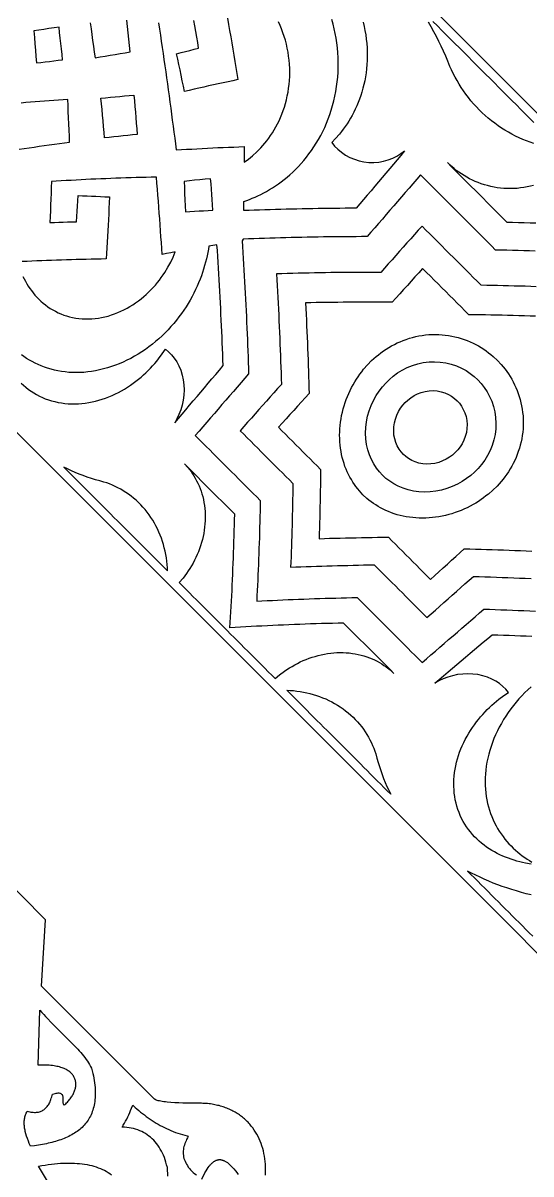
# Model space of a CAD drawing. Extents: x -535 to 1345, y -535 to 535.
# Drawn here: x 214.2 to 299.7, y 157.1 to 350.8 of the extents above; entities that cross this region are included whole.
import ezdxf

# ---------------------------------------------------------------- set-up
doc = ezdxf.new("R2010")
doc.units = 0
doc.layers.add('LAYER_1', color=18, linetype='CONTINUOUS')
doc.layers.add('LAYER_10', color=174, linetype='CONTINUOUS')

msp = doc.modelspace()

# ---------------------------------------------------------------- linework, layer by layer
at = {"layer": 'LAYER_1'}
for points in [[(225.48, 350.84), (225.62, 349.85), (225.76, 348.87), (225.89, 347.89), (226.02, 346.91), (226.16, 345.94), (226.29, 344.96), (227.13, 345.11), (227.97, 345.25), (228.81, 345.39), (229.66, 345.53), (230.5, 345.67), (231.35, 345.81), (232.2, 345.95), (232.1, 347.02), (231.99, 348.09), (231.89, 349.16), (231.78, 350.24), (231.67, 351.31)], [(236.98, 350.84), (237.13, 349.81), (237.29, 348.78), (237.44, 347.75), (237.59, 346.72), (237.75, 345.69), (237.9, 344.66), (238.04, 343.64), (238.19, 342.62), (238.33, 341.59), (238.48, 340.57), (238.62, 339.56), (238.76, 338.54), (238.9, 337.52), (239.04, 336.51), (239.17, 335.5), (239.3, 334.49), (239.44, 333.48), (239.57, 332.47), (239.7, 331.46), (239.83, 330.46), (239.95, 329.45), (240.83, 329.51), (241.7, 329.56), (242.58, 329.61), (243.45, 329.66), (244.33, 329.7), (245.21, 329.75), (246.1, 329.79), (246.98, 329.84), (247.87, 329.88), (248.75, 329.92), (249.64, 329.95), (250.53, 329.99), (251.42, 330.02), (251.42, 329.15), (251.42, 328.27), (251.42, 327.4), (252.12, 327.91), (252.83, 328.48), (253.52, 329.12), (254.21, 329.82), (254.55, 330.21), (254.89, 330.59), (255.21, 331.01), (255.54, 331.43), (255.85, 331.89), (256.16, 332.35), (256.45, 332.84), (256.74, 333.33), (257.01, 333.85), (257.27, 334.38), (257.51, 334.94), (257.75, 335.49), (257.96, 336.08), (258.17, 336.67), (258.34, 337.28), (258.52, 337.9), (258.65, 338.54), (258.79, 339.18), (258.88, 339.83), (258.97, 340.49), (259.02, 341.16), (259.07, 341.83), (259.07, 342.51), (259.07, 343.19), (259.03, 343.87), (258.98, 344.56), (258.89, 345.24), (258.8, 345.91), (258.66, 346.58), (258.52, 347.25), (258.34, 347.91), (258.16, 348.56), (257.94, 349.19), (257.71, 349.83), (257.45, 350.43), (257.19, 351.04)], [(248.6, 351.62), (248.78, 350.58), (248.96, 349.54), (249.13, 348.51), (249.31, 347.47), (249.48, 346.44), (249.66, 345.4), (249.83, 344.37), (250, 343.34), (250.17, 342.31), (250.33, 341.29), (249.51, 341.11), (248.69, 340.94), (247.87, 340.76), (247.05, 340.59), (246.23, 340.41), (245.41, 340.23), (244.6, 340.04), (243.78, 339.86), (242.97, 339.68), (242.16, 339.49), (241.35, 339.3), (241.16, 340.21), (240.98, 341.11), (240.79, 342.02), (240.6, 342.92), (240.41, 343.83), (240.22, 344.74), (240.03, 345.65), (240.77, 345.84), (241.51, 346.03), (242.25, 346.22), (242.99, 346.41), (243.74, 346.6), (243.58, 347.53), (243.42, 348.46), (243.26, 349.39), (243.1, 350.33), (242.94, 351.26)], [(271.43, 350.98), (271.61, 350.26), (271.75, 349.54), (271.88, 348.82), (271.97, 348.09), (272.06, 347.37), (272.1, 346.65), (272.14, 345.93), (272.13, 345.22), (272.12, 344.51), (272.07, 343.82), (272.02, 343.12), (271.93, 342.44), (271.83, 341.77), (271.7, 341.11), (271.57, 340.46), (271.4, 339.83), (271.23, 339.2), (271.03, 338.6), (270.83, 338), (270.6, 337.43), (270.37, 336.86), (270.11, 336.33), (269.86, 335.79), (269.58, 335.28), (269.31, 334.78), (269.01, 334.31), (268.72, 333.83), (268.41, 333.39), (268.1, 332.95), (267.78, 332.55), (267.46, 332.14), (266.8, 331.39), (266.14, 330.7), (266.64, 330.11), (267.2, 329.56), (267.82, 329.06), (268.49, 328.6), (269.2, 328.21), (269.96, 327.88), (270.75, 327.62), (271.57, 327.45), (272.4, 327.35), (273.24, 327.34), (274.06, 327.41), (274.88, 327.56), (275.67, 327.78), (276.42, 328.07), (277.13, 328.43), (277.8, 328.83), (278.42, 329.28), (277.79, 328.54), (277.16, 327.8), (276.53, 327.06), (275.91, 326.32), (275.28, 325.57), (274.65, 324.83), (274.02, 324.09), (273.4, 323.35), (272.77, 322.6), (272.14, 321.86), (271.51, 321.12), (270.89, 320.38), (270.26, 319.64), (269.34, 319.63), (268.43, 319.63), (267.52, 319.62), (266.6, 319.61), (265.69, 319.6), (264.78, 319.59), (263.88, 319.58), (262.97, 319.57), (262.07, 319.55), (261.17, 319.53), (260.26, 319.51), (259.36, 319.49), (258.47, 319.47), (257.57, 319.45), (256.68, 319.42), (255.78, 319.4), (254.89, 319.37), (254, 319.34), (253.11, 319.31), (252.23, 319.27), (251.34, 319.24), (251.35, 320.02), (251.36, 320.79), (251.83, 320.96), (252.3, 321.12), (252.77, 321.32), (253.25, 321.51), (253.73, 321.74), (254.22, 321.96), (254.7, 322.22), (255.19, 322.48), (255.69, 322.78), (256.18, 323.07), (256.67, 323.4), (257.17, 323.73), (257.66, 324.1), (258.15, 324.47), (258.63, 324.88), (259.12, 325.29), (259.6, 325.74), (260.07, 326.19), (260.54, 326.68), (261, 327.17), (261.45, 327.7), (261.89, 328.23), (262.32, 328.8), (262.75, 329.37), (263.15, 329.98), (263.55, 330.59), (263.92, 331.24), (264.29, 331.89), (264.63, 332.57), (264.97, 333.26), (265.27, 333.97), (265.57, 334.69), (265.83, 335.43), (266.08, 336.18), (266.3, 336.95), (266.51, 337.72), (266.68, 338.51), (266.85, 339.3), (266.97, 340.11), (267.08, 340.91), (267.15, 341.73), (267.22, 342.55), (267.24, 343.37), (267.25, 344.19), (267.22, 345.01), (267.18, 345.83), (267.1, 346.65), (267.02, 347.46), (266.88, 348.26), (266.75, 349.07), (266.57, 349.85), (266.39, 350.64), (266.17, 351.41)], [(300.2, 330.56), (299.57, 330.76), (298.95, 331), (298.32, 331.23), (297.71, 331.51), (297.09, 331.79), (296.49, 332.11), (295.89, 332.43), (295.3, 332.79), (294.72, 333.15), (294.15, 333.54), (293.59, 333.94), (293.05, 334.37), (292.51, 334.79), (291.99, 335.26), (291.47, 335.72), (290.99, 336.21), (290.5, 336.71), (290.04, 337.23), (289.59, 337.75), (289.16, 338.29), (288.74, 338.84), (288.35, 339.4), (287.96, 339.97), (287.6, 340.55), (287.25, 341.13), (286.93, 341.73), (286.61, 342.32), (286.32, 342.93), (286.04, 343.53), (285.69, 344.38), (285.34, 345.23), (284.96, 346.06), (284.59, 346.9), (284.18, 347.72), (283.77, 348.54), (283.33, 349.35), (282.9, 350.16), (282.43, 350.95)], [(283.2, 351.07), (283.94, 350.33), (284.68, 349.59), (285.42, 348.85), (286.16, 348.11), (286.9, 347.38), (287.64, 346.64), (288.38, 345.9), (289.12, 345.16), (289.85, 344.42), (290.59, 343.68), (291.33, 342.94), (292.07, 342.2), (292.81, 341.47), (293.55, 340.73), (294.29, 339.99), (295.03, 339.25), (295.77, 338.51), (296.5, 337.77), (297.24, 337.03), (297.98, 336.29), (298.72, 335.55), (299.46, 334.82), (300.2, 334.08)], [(213.51, 329.58), (214.35, 329.7), (215.2, 329.83), (216.04, 329.95), (216.89, 330.07), (217.74, 330.19), (218.59, 330.31), (219.44, 330.42), (220.29, 330.54), (221.15, 330.65), (222, 330.76), (221.97, 331.78), (221.92, 332.81), (221.88, 333.84), (221.84, 334.87), (221.79, 335.9), (221.75, 336.93), (221.7, 337.96), (220.91, 337.91), (220.12, 337.85), (219.33, 337.79), (218.55, 337.73), (217.76, 337.67), (216.98, 337.61), (216.2, 337.55), (215.42, 337.48), (214.64, 337.42), (213.86, 337.35)], [(300.14, 323.48), (299.6, 323.34), (299.05, 323.23), (298.51, 323.12), (297.95, 323.06), (297.39, 322.99), (296.83, 322.97), (296.27, 322.94), (295.7, 322.96), (295.14, 322.98), (294.59, 323.04), (294.03, 323.1), (293.48, 323.2), (292.93, 323.31), (292.4, 323.45), (291.86, 323.59), (291.34, 323.77), (290.82, 323.95), (290.33, 324.16), (289.83, 324.37), (289.35, 324.62), (288.88, 324.87), (288.43, 325.14), (287.98, 325.41), (287.56, 325.71), (287.13, 326.01), (286.74, 326.34), (286.35, 326.66), (285.62, 327.33), (286.28, 326.67), (286.95, 326), (287.62, 325.33), (288.29, 324.66), (288.96, 324), (289.62, 323.33), (290.29, 322.66), (290.96, 321.99), (291.63, 321.33), (292.29, 320.66), (292.96, 319.99), (293.63, 319.32), (294.3, 318.65), (294.96, 317.99), (295.63, 317.32), (296.61, 317.29), (297.58, 317.27), (298.56, 317.24), (299.54, 317.21), (300.52, 317.18)], [(214.14, 308.15), (214.56, 307.34), (214.8, 306.94), (215.04, 306.54), (215.3, 306.16), (215.57, 305.77), (215.87, 305.4), (216.17, 305.03), (216.5, 304.68), (216.83, 304.32), (217.19, 304), (217.55, 303.67), (217.94, 303.37), (218.33, 303.06), (218.75, 302.79), (219.17, 302.52), (219.62, 302.29), (220.07, 302.06), (220.54, 301.86), (221.01, 301.67), (221.51, 301.51), (222.01, 301.36), (222.52, 301.25), (223.04, 301.14), (223.57, 301.08), (224.11, 301.02), (224.65, 301.01), (225.2, 301), (225.75, 301.04), (226.3, 301.07), (226.85, 301.16), (227.4, 301.24), (227.95, 301.37), (228.5, 301.5), (229.05, 301.68), (229.59, 301.86), (230.12, 302.08), (230.65, 302.3), (231.16, 302.56), (231.68, 302.82), (232.17, 303.11), (232.66, 303.41), (233.13, 303.73), (233.6, 304.06), (234.05, 304.41), (234.49, 304.77), (234.9, 305.14), (235.32, 305.52), (235.71, 305.92), (236.09, 306.31), (236.45, 306.72), (236.8, 307.13), (237.13, 307.56), (237.45, 307.98), (237.74, 308.41), (238.04, 308.83), (238.57, 309.7), (239.04, 310.57), (239.45, 311.43), (239.81, 312.28), (239.07, 312.14), (238.33, 312.01), (237.59, 311.87), (237.53, 312.86), (237.46, 313.85), (237.39, 314.85), (237.32, 315.84), (237.25, 316.84), (237.18, 317.84), (237.1, 318.84), (237.03, 319.85), (236.95, 320.85), (236.87, 321.85), (236.79, 322.86), (236.71, 323.87), (236.62, 324.88), (235.76, 324.86), (234.91, 324.84), (234.06, 324.82), (233.2, 324.79), (232.35, 324.77), (231.5, 324.74), (230.65, 324.71), (229.81, 324.68), (228.96, 324.65), (228.12, 324.61), (227.28, 324.58), (226.44, 324.54), (225.6, 324.51), (224.76, 324.47), (223.93, 324.42), (223.09, 324.38), (222.26, 324.34), (221.43, 324.29), (220.6, 324.25), (219.77, 324.2), (218.94, 324.15), (218.91, 323.16), (218.88, 322.17), (218.84, 321.18), (218.81, 320.19), (218.77, 319.21), (218.73, 318.23), (218.69, 317.25), (219.44, 317.27), (220.18, 317.3), (220.93, 317.32), (221.68, 317.34), (222.43, 317.36), (223.19, 317.38), (223.24, 318.26), (223.3, 319.14), (223.35, 320.02), (223.4, 320.9), (223.45, 321.78), (224.2, 321.75), (224.95, 321.72), (225.7, 321.68), (226.45, 321.65), (227.21, 321.62), (227.96, 321.58), (228.71, 321.54), (228.67, 320.58), (228.63, 319.63), (228.59, 318.68), (228.54, 317.72), (228.5, 316.77), (228.45, 315.82), (228.4, 314.88), (228.35, 313.93), (228.3, 312.98), (228.24, 312.04), (228.19, 311.1), (227.34, 311.08), (226.5, 311.07), (225.66, 311.05), (224.81, 311.03), (223.97, 311.01), (223.14, 310.99), (222.3, 310.97), (221.46, 310.94), (220.63, 310.92), (219.8, 310.89), (218.97, 310.86), (218.14, 310.83), (217.31, 310.8), (216.49, 310.77), (215.66, 310.73), (214.84, 310.69), (214.02, 310.66)], [(213.85, 290.21), (214.24, 289.84), (214.65, 289.5), (215.07, 289.16), (215.52, 288.86), (215.97, 288.55), (216.44, 288.29), (216.92, 288.02), (217.42, 287.8), (217.92, 287.58), (218.45, 287.4), (218.97, 287.22), (219.52, 287.09), (220.06, 286.95), (220.62, 286.87), (221.18, 286.78), (221.76, 286.74), (222.33, 286.7), (222.91, 286.71), (223.48, 286.72), (224.07, 286.78), (224.65, 286.83), (225.23, 286.93), (225.81, 287.04), (226.38, 287.18), (226.95, 287.32), (227.51, 287.51), (228.08, 287.69), (228.63, 287.91), (229.17, 288.13), (229.71, 288.39), (230.24, 288.64), (230.75, 288.93), (231.26, 289.21), (231.75, 289.53), (232.24, 289.84), (232.7, 290.18), (233.17, 290.51), (233.6, 290.87), (234.04, 291.22), (234.45, 291.59), (234.86, 291.96), (235.25, 292.35), (235.63, 292.73), (235.99, 293.12), (236.34, 293.51), (236.67, 293.91), (237, 294.31), (237.6, 295.12), (238.15, 295.92), (238.67, 295.49), (239.16, 294.98), (239.62, 294.41), (240.04, 293.78), (240.4, 293.09), (240.71, 292.36), (240.96, 291.57), (241.14, 290.75), (241.24, 289.91), (241.28, 289.06), (241.24, 288.2), (241.13, 287.34), (240.95, 286.51), (240.72, 285.7), (240.42, 284.92), (240.09, 284.19), (239.71, 283.5), (240.33, 284.24), (240.96, 284.99), (241.59, 285.73), (242.22, 286.47), (242.84, 287.21), (243.47, 287.95), (244.1, 288.7), (244.73, 289.44), (245.35, 290.18), (245.98, 290.92), (246.61, 291.66), (247.24, 292.41), (247.86, 293.15), (247.83, 294.1), (247.79, 295.06), (247.76, 296.02), (247.72, 296.97), (247.68, 297.93), (247.64, 298.9), (247.59, 299.86), (247.55, 300.82), (247.5, 301.79), (247.45, 302.76), (247.4, 303.73), (247.35, 304.7), (247.3, 305.67), (247.25, 306.64), (247.19, 307.62), (247.13, 308.6), (247.08, 309.57), (247.01, 310.56), (246.95, 311.54), (246.89, 312.52), (246.82, 313.5), (246.15, 313.39), (245.48, 313.28), (245.38, 312.74), (245.29, 312.2), (245.17, 311.65), (245.05, 311.1), (244.9, 310.54), (244.75, 309.98), (244.58, 309.41), (244.4, 308.84), (244.19, 308.26), (243.98, 307.68), (243.73, 307.1), (243.49, 306.52), (243.21, 305.94), (242.94, 305.35), (242.62, 304.77), (242.31, 304.19), (241.96, 303.61), (241.61, 303.04), (241.23, 302.47), (240.84, 301.9), (240.42, 301.34), (240, 300.79), (239.54, 300.25), (239.08, 299.71), (238.59, 299.19), (238.1, 298.67), (237.57, 298.17), (237.05, 297.68), (236.49, 297.21), (235.94, 296.75), (235.36, 296.31), (234.77, 295.88), (234.17, 295.48), (233.56, 295.09), (232.93, 294.73), (232.3, 294.37), (231.66, 294.06), (231.02, 293.74), (230.36, 293.47), (229.71, 293.2), (229.04, 292.98), (228.38, 292.76), (227.72, 292.59), (227.05, 292.42), (226.39, 292.29), (225.72, 292.17), (225.07, 292.1), (224.41, 292.02), (223.76, 292), (223.12, 291.97), (222.49, 292), (221.86, 292.02), (221.24, 292.09), (220.63, 292.16), (220.04, 292.27), (219.45, 292.39), (218.88, 292.54), (218.31, 292.7), (217.77, 292.9), (217.23, 293.09), (216.71, 293.32), (216.2, 293.55), (215.71, 293.82), (215.23, 294.08), (214.77, 294.37), (214.32, 294.67), (213.89, 294.99)], [(299.74, 209.24), (298.78, 209.41), (298.3, 209.52), (297.82, 209.62), (297.34, 209.76), (296.86, 209.89), (296.38, 210.06), (295.9, 210.22), (295.42, 210.41), (294.95, 210.6), (294.48, 210.82), (294.01, 211.04), (293.55, 211.3), (293.1, 211.55), (292.66, 211.84), (292.22, 212.12), (291.79, 212.44), (291.37, 212.76), (290.98, 213.11), (290.58, 213.47), (290.21, 213.85), (289.84, 214.24), (289.5, 214.65), (289.16, 215.07), (288.86, 215.52), (288.55, 215.97), (288.29, 216.44), (288.02, 216.92), (287.8, 217.42), (287.58, 217.92), (287.4, 218.45), (287.22, 218.97), (287.09, 219.52), (286.95, 220.06), (286.87, 220.62), (286.78, 221.18), (286.74, 221.76), (286.7, 222.33), (286.71, 222.91), (286.72, 223.48), (286.78, 224.07), (286.83, 224.65), (286.93, 225.23), (287.04, 225.81), (287.18, 226.38), (287.32, 226.95), (287.51, 227.51), (287.69, 228.08), (287.91, 228.63), (288.13, 229.17), (288.39, 229.71), (288.64, 230.24), (288.93, 230.75), (289.21, 231.26), (289.53, 231.75), (289.84, 232.24), (290.18, 232.7), (290.51, 233.17), (290.87, 233.6), (291.22, 234.04), (291.59, 234.45), (291.96, 234.86), (292.35, 235.25), (292.73, 235.63), (293.12, 235.99), (293.51, 236.34), (293.91, 236.67), (294.31, 237), (295.12, 237.6), (295.92, 238.15), (295.49, 238.67), (294.98, 239.16), (294.41, 239.62), (293.78, 240.04), (293.09, 240.4), (292.36, 240.71), (291.57, 240.96), (290.75, 241.14), (289.91, 241.24), (289.06, 241.28), (288.2, 241.24), (287.34, 241.13), (286.51, 240.95), (285.7, 240.72), (284.92, 240.42), (284.19, 240.09), (283.5, 239.71), (284.24, 240.33), (284.99, 240.96), (285.73, 241.59), (286.47, 242.22), (287.21, 242.84), (287.95, 243.47), (288.7, 244.1), (289.44, 244.73), (290.18, 245.35), (290.92, 245.98), (291.66, 246.61), (292.41, 247.24), (293.15, 247.86), (294.1, 247.83), (295.06, 247.79), (296.02, 247.76), (296.97, 247.72), (297.93, 247.68), (298.9, 247.64), (299.86, 247.59)], [(299.71, 239.08), (299.19, 238.59), (298.67, 238.1), (298.17, 237.57), (297.68, 237.05), (297.21, 236.49), (296.75, 235.94), (296.31, 235.36), (295.88, 234.77), (295.48, 234.17), (295.09, 233.56), (294.73, 232.93), (294.37, 232.3), (294.06, 231.66), (293.74, 231.02), (293.47, 230.36), (293.2, 229.71), (292.98, 229.04), (292.76, 228.38), (292.59, 227.72), (292.42, 227.05), (292.29, 226.39), (292.17, 225.72), (292.1, 225.07), (292.02, 224.41), (292, 223.76), (291.97, 223.12), (292, 222.49), (292.02, 221.86), (292.09, 221.24), (292.16, 220.63), (292.27, 220.04), (292.39, 219.45), (292.54, 218.88), (292.7, 218.31), (292.9, 217.77), (293.09, 217.23), (293.32, 216.71), (293.55, 216.2), (293.82, 215.71), (294.08, 215.23), (294.37, 214.77), (294.67, 214.32), (294.99, 213.89), (295.31, 213.46), (295.65, 213.07), (295.99, 212.67), (296.35, 212.31), (296.71, 211.94), (297.09, 211.6), (297.46, 211.27), (297.85, 210.96), (298.24, 210.65), (298.64, 210.37), (299.04, 210.09), (299.45, 209.83), (299.85, 209.57)], [(299.74, 204.05), (298.91, 204.26), (298.08, 204.48), (297.26, 204.72), (296.45, 204.95), (295.66, 205.22), (294.87, 205.48), (294.1, 205.77), (293.33, 206.06), (292.59, 206.37), (291.84, 206.69), (291.12, 207.03), (290.4, 207.36), (289.71, 207.72), (289.01, 208.08), (289.59, 207.5), (290.17, 206.92), (290.75, 206.35), (291.33, 205.77), (291.91, 205.19), (292.48, 204.61), (293.06, 204.03), (293.64, 203.45), (294.22, 202.88), (294.8, 202.3), (295.38, 201.72), (295.95, 201.14), (296.53, 200.56), (297.11, 199.98), (297.69, 199.41), (298.27, 198.83), (298.85, 198.25), (299.42, 197.67), (300, 197.09)], [(238.55, 156.71), (238.53, 157.18), (238.51, 157.64), (238.48, 158.16), (238.35, 158.64), (238.23, 159.06), (238.1, 159.46), (237.96, 159.85), (237.81, 160.22), (237.64, 160.59), (237.47, 160.94), (237.28, 161.27), (237.08, 161.6), (236.87, 161.91), (236.65, 162.2), (236.42, 162.49), (236.17, 162.75), (235.92, 163.01), (235.65, 163.25), (235.37, 163.47), (235.08, 163.68), (234.78, 163.87), (234.47, 164.05), (234.15, 164.21), (233.82, 164.36), (233.48, 164.49), (233.13, 164.61), (232.77, 164.71), (232.4, 164.79), (232.02, 164.86), (231.63, 164.92), (231.24, 164.96), (230.86, 164.98), (231.04, 165.27), (231.24, 165.62), (231.44, 165.97), (231.62, 166.32), (231.8, 166.68), (231.97, 167.04), (232.14, 167.41), (232.29, 167.78), (232.44, 168.15), (232.58, 168.53), (232.63, 168.66), (232.74, 168.56), (233.04, 168.29), (233.35, 168.02), (233.66, 167.76), (233.97, 167.51), (234.28, 167.26), (234.6, 167.01), (234.92, 166.77), (235.25, 166.54), (235.58, 166.31), (235.91, 166.09), (236.24, 165.87), (236.58, 165.66), (236.93, 165.46), (237.28, 165.26), (237.63, 165.07), (237.99, 164.89), (238.35, 164.72), (238.71, 164.55), (239.08, 164.39), (239.45, 164.23), (239.83, 164.09), (240.22, 163.95), (240.6, 163.82), (241, 163.7), (241.4, 163.59), (241.8, 163.49), (242.02, 163.43), (241.98, 163.37), (241.85, 163.14), (241.72, 162.91), (241.61, 162.67), (241.5, 162.43), (241.41, 162.19), (241.33, 161.95), (241.26, 161.71), (241.21, 161.46), (241.17, 161.21), (241.15, 160.96), (241.14, 160.71), (241.15, 160.46), (241.17, 160.21), (241.21, 159.96), (241.27, 159.7), (241.35, 159.46), (241.45, 159.21), (241.56, 158.96), (241.69, 158.72), (241.84, 158.49), (242, 158.25), (242.19, 158.02), (242.39, 157.79), (242.6, 157.57), (242.84, 157.34), (243.09, 157.12), (243.36, 156.91)], [(219.75, 153.47), (216.77, 158.41), (217.33, 158.51), (217.87, 158.59), (218.41, 158.67), (218.94, 158.74), (219.45, 158.79), (219.96, 158.84), (220.46, 158.88), (220.95, 158.9), (221.43, 158.92), (221.91, 158.92), (222.37, 158.91), (222.82, 158.9), (223.27, 158.87), (223.7, 158.83), (224.13, 158.78), (224.54, 158.72), (224.95, 158.65), (225.35, 158.57), (225.73, 158.48), (226.11, 158.37), (226.48, 158.26), (226.84, 158.14), (227.19, 158), (227.53, 157.85), (227.86, 157.7), (228.18, 157.53), (228.5, 157.35), (228.8, 157.15), (229.09, 156.95)], [(244.26, 156.23), (244.8, 157.27), (244.98, 157.59), (245.16, 157.88), (245.34, 158.15), (245.52, 158.39), (245.61, 158.5), (245.7, 158.6), (245.79, 158.7), (245.87, 158.79), (245.96, 158.88), (246.05, 158.96), (246.13, 159.03), (246.22, 159.1), (246.3, 159.16), (246.38, 159.21), (246.46, 159.26), (246.54, 159.31), (246.62, 159.35), (246.7, 159.38), (246.78, 159.41), (246.86, 159.43), (246.93, 159.45), (247.01, 159.47), (247.08, 159.48), (247.16, 159.49), (247.23, 159.49), (247.31, 159.49), (247.39, 159.49), (247.47, 159.48), (247.55, 159.47), (247.63, 159.45), (247.72, 159.43), (247.8, 159.4), (247.89, 159.37), (247.98, 159.33), (248.08, 159.29), (248.17, 159.24), (248.27, 159.18), (248.37, 159.12), (248.47, 159.06), (248.57, 158.99), (248.78, 158.82), (249, 158.63), (249.23, 158.42), (249.45, 158.18), (249.69, 157.92), (249.93, 157.63), (250.17, 157.32), (250.42, 156.98)]]:
    msp.add_lwpolyline(points, dxfattribs=at)
for points in [[(215.98, 349.48), (216.07, 348.4), (216.16, 347.32), (216.26, 346.25), (216.34, 345.17), (216.43, 344.1), (217.16, 344.19), (217.89, 344.28), (218.62, 344.37), (219.35, 344.46), (220.09, 344.55), (220.82, 344.63), (220.73, 345.55), (220.63, 346.47), (220.53, 347.38), (220.43, 348.3), (220.33, 349.22), (220.23, 350.14), (219.38, 350.01), (218.53, 349.88), (217.68, 349.75), (216.83, 349.61)], [(227.29, 338.17), (228.08, 338.25), (228.87, 338.33), (229.66, 338.4), (230.46, 338.48), (231.26, 338.55), (232.05, 338.62), (232.85, 338.69), (232.93, 337.74), (233.01, 336.79), (233.09, 335.84), (233.17, 334.9), (233.24, 333.95), (233.32, 333.01), (233.39, 332.06), (232.6, 331.98), (231.81, 331.9), (231.03, 331.82), (230.24, 331.73), (229.45, 331.65), (228.67, 331.56), (227.89, 331.47), (227.81, 332.42), (227.72, 333.38), (227.64, 334.33), (227.55, 335.29), (227.47, 336.25), (227.38, 337.21)], [(241.28, 324.17), (241.33, 323.14), (241.38, 322.11), (241.42, 321.08), (241.47, 320.05), (241.51, 319.02), (242.28, 319.07), (243.04, 319.13), (243.81, 319.18), (244.58, 319.23), (245.35, 319.28), (246.12, 319.33), (246.06, 320.21), (246, 321.09), (245.94, 321.97), (245.88, 322.85), (245.82, 323.74), (245.75, 324.62), (244.86, 324.54), (243.96, 324.45), (243.06, 324.36), (242.17, 324.27)], [(278.51, 286.94), (278.96, 287.36), (279.46, 287.75), (280.01, 288.1), (280.6, 288.4), (281.23, 288.64), (281.89, 288.82), (282.57, 288.92), (283.25, 288.94), (283.92, 288.89), (284.58, 288.76), (285.2, 288.56), (285.79, 288.3), (286.33, 287.99), (286.82, 287.64), (287.25, 287.25), (287.64, 286.82), (287.99, 286.33), (288.3, 285.79), (288.56, 285.2), (288.76, 284.58), (288.89, 283.92), (288.94, 283.25), (288.92, 282.57), (288.82, 281.89), (288.64, 281.23), (288.4, 280.6), (288.1, 280.01), (287.75, 279.46), (287.36, 278.96), (286.94, 278.51), (286.48, 278.1), (285.97, 277.73), (285.41, 277.39), (284.8, 277.1), (284.16, 276.87), (283.5, 276.7), (282.82, 276.61), (282.14, 276.58), (281.47, 276.63), (280.82, 276.75), (280.2, 276.94), (279.63, 277.19), (279.1, 277.49), (278.63, 277.83), (278.21, 278.21), (277.83, 278.63), (277.49, 279.1), (277.19, 279.63), (276.94, 280.2), (276.75, 280.82), (276.63, 281.47), (276.58, 282.14), (276.61, 282.82), (276.7, 283.5), (276.87, 284.16), (277.1, 284.8), (277.39, 285.41), (277.73, 285.97), (278.1, 286.48)], [(221.02, 276.08), (221.58, 275.51), (222.15, 274.95), (222.71, 274.39), (223.27, 273.82), (223.84, 273.26), (224.4, 272.69), (224.97, 272.13), (225.53, 271.56), (226.1, 271), (226.66, 270.44), (227.23, 269.87), (227.79, 269.31), (228.35, 268.74), (228.92, 268.18), (229.48, 267.61), (230.05, 267.05), (230.61, 266.48), (231.18, 265.92), (231.74, 265.36), (232.31, 264.79), (232.87, 264.23), (233.43, 263.66), (234, 263.1), (234.56, 262.53), (235.13, 261.97), (235.69, 261.4), (236.26, 260.84), (236.82, 260.28), (237.38, 259.71), (237.95, 259.15), (238.51, 258.58), (238.48, 259.14), (238.44, 259.7), (238.37, 260.26), (238.3, 260.82), (238.2, 261.37), (238.09, 261.93), (237.95, 262.47), (237.81, 263.02), (237.64, 263.56), (237.46, 264.09), (237.25, 264.62), (237.04, 265.14), (236.8, 265.65), (236.55, 266.16), (236.28, 266.64), (236, 267.13), (235.69, 267.59), (235.38, 268.05), (235.05, 268.49), (234.71, 268.93), (234.34, 269.34), (233.98, 269.74), (233.59, 270.12), (233.19, 270.5), (232.78, 270.84), (232.37, 271.19), (231.94, 271.49), (231.5, 271.8), (231.05, 272.08), (230.61, 272.35), (230.14, 272.59), (229.68, 272.83), (229.21, 273.03), (228.74, 273.23), (228.26, 273.4), (227.78, 273.56), (227.07, 273.75), (226.37, 273.94), (225.67, 274.17), (224.98, 274.39), (224.3, 274.64), (223.63, 274.89), (222.96, 275.17), (222.3, 275.45), (221.66, 275.77)], [(241.35, 276.6), (241.92, 275.99), (242.45, 275.31), (242.7, 274.94), (242.95, 274.58), (243.17, 274.18), (243.4, 273.78), (243.6, 273.36), (243.8, 272.94), (243.97, 272.49), (244.14, 272.04), (244.28, 271.57), (244.42, 271.1), (244.53, 270.61), (244.63, 270.12), (244.71, 269.62), (244.78, 269.11), (244.81, 268.59), (244.84, 268.08), (244.84, 267.55), (244.84, 267.03), (244.79, 266.5), (244.75, 265.97), (244.67, 265.44), (244.59, 264.91), (244.48, 264.39), (244.36, 263.86), (244.21, 263.35), (244.06, 262.83), (243.88, 262.33), (243.7, 261.83), (243.49, 261.34), (243.27, 260.85), (243.03, 260.38), (242.8, 259.92), (242.53, 259.47), (242.27, 259.02), (241.99, 258.59), (241.7, 258.17), (241.11, 257.37), (240.48, 256.62), (241.06, 256.04), (241.63, 255.46), (242.21, 254.89), (242.78, 254.31), (243.36, 253.74), (243.94, 253.16), (244.51, 252.58), (245.09, 252.01), (245.67, 251.43), (246.24, 250.85), (246.82, 250.28), (247.4, 249.7), (247.97, 249.12), (248.55, 248.55), (249.12, 247.97), (249.7, 247.4), (250.28, 246.82), (250.85, 246.24), (251.43, 245.67), (252.01, 245.09), (252.58, 244.51), (253.16, 243.94), (253.74, 243.36), (254.31, 242.78), (254.89, 242.21), (255.46, 241.63), (256.04, 241.06), (256.62, 240.48), (257.37, 241.11), (258.17, 241.7), (258.59, 241.99), (259.02, 242.27), (259.47, 242.53), (259.92, 242.8), (260.38, 243.03), (260.85, 243.27), (261.34, 243.49), (261.83, 243.7), (262.33, 243.88), (262.83, 244.06), (263.35, 244.21), (263.86, 244.36), (264.39, 244.48), (264.91, 244.59), (265.44, 244.67), (265.97, 244.75), (266.5, 244.79), (267.03, 244.84), (267.55, 244.84), (268.08, 244.84), (268.59, 244.81), (269.11, 244.78), (269.62, 244.71), (270.12, 244.63), (270.61, 244.53), (271.1, 244.42), (271.57, 244.28), (272.04, 244.14), (272.49, 243.97), (272.94, 243.8), (273.36, 243.6), (273.78, 243.4), (274.18, 243.17), (274.58, 242.95), (274.94, 242.7), (275.31, 242.45), (275.99, 241.92), (276.6, 241.35), (276.04, 241.92), (275.48, 242.48), (274.91, 243.05), (274.35, 243.61), (273.78, 244.17), (273.22, 244.74), (272.66, 245.3), (272.09, 245.87), (271.53, 246.43), (270.96, 246.99), (270.4, 247.56), (269.83, 248.12), (269.27, 248.69), (268.71, 249.25), (268.14, 249.82), (267.22, 249.79), (266.29, 249.77), (265.37, 249.74), (264.44, 249.72), (263.52, 249.69), (262.6, 249.66), (261.69, 249.62), (260.77, 249.59), (259.86, 249.56), (258.94, 249.52), (258.03, 249.48), (257.12, 249.44), (256.21, 249.4), (255.31, 249.36), (254.4, 249.31), (253.5, 249.27), (252.6, 249.22), (251.7, 249.17), (250.8, 249.12), (249.9, 249.06), (249.01, 249.01), (249.06, 249.9), (249.12, 250.8), (249.17, 251.7), (249.22, 252.6), (249.27, 253.5), (249.31, 254.4), (249.36, 255.31), (249.4, 256.21), (249.44, 257.12), (249.48, 258.03), (249.52, 258.94), (249.56, 259.86), (249.59, 260.77), (249.62, 261.69), (249.66, 262.6), (249.69, 263.52), (249.72, 264.44), (249.74, 265.37), (249.77, 266.29), (249.79, 267.22), (249.82, 268.14), (249.25, 268.71), (248.69, 269.27), (248.12, 269.83), (247.56, 270.4), (246.99, 270.96), (246.43, 271.53), (245.87, 272.09), (245.3, 272.66), (244.74, 273.22), (244.17, 273.78), (243.61, 274.35), (243.05, 274.91), (242.48, 275.48), (241.92, 276.04)], [(258.58, 238.51), (259.14, 238.48), (259.7, 238.44), (260.26, 238.37), (260.82, 238.3), (261.37, 238.2), (261.93, 238.09), (262.47, 237.95), (263.02, 237.81), (263.56, 237.64), (264.09, 237.46), (264.62, 237.25), (265.14, 237.04), (265.65, 236.8), (266.16, 236.55), (266.64, 236.28), (267.13, 236), (267.59, 235.69), (268.05, 235.38), (268.49, 235.05), (268.93, 234.71), (269.34, 234.34), (269.74, 233.98), (270.12, 233.59), (270.5, 233.19), (270.84, 232.78), (271.19, 232.37), (271.49, 231.94), (271.8, 231.5), (272.08, 231.05), (272.35, 230.61), (272.59, 230.14), (272.83, 229.68), (273.03, 229.21), (273.23, 228.74), (273.4, 228.26), (273.56, 227.78), (273.75, 227.07), (273.94, 226.37), (274.17, 225.67), (274.39, 224.98), (274.64, 224.3), (274.89, 223.63), (275.17, 222.96), (275.45, 222.3), (275.77, 221.66), (276.08, 221.02), (275.51, 221.58), (274.95, 222.15), (274.39, 222.71), (273.82, 223.27), (273.26, 223.84), (272.69, 224.4), (272.13, 224.97), (271.56, 225.53), (271, 226.1), (270.44, 226.66), (269.87, 227.23), (269.31, 227.79), (268.74, 228.35), (268.18, 228.92), (267.61, 229.48), (267.05, 230.05), (266.48, 230.61), (265.92, 231.18), (265.36, 231.74), (264.79, 232.31), (264.23, 232.87), (263.66, 233.43), (263.1, 234), (262.53, 234.56), (261.97, 235.13), (261.4, 235.69), (260.84, 236.26), (260.28, 236.82), (259.71, 237.38), (259.15, 237.95)], [(216.69, 175.39), (217.02, 184.63), (217.34, 184.27), (217.66, 183.92), (217.97, 183.57), (218.29, 183.23), (218.93, 182.57), (219.56, 181.93), (222, 179.52), (222.57, 178.95), (223.11, 178.37), (223.37, 178.09), (223.63, 177.8), (223.88, 177.52), (224.12, 177.23), (224.35, 176.95), (224.58, 176.66), (224.79, 176.37), (225, 176.08), (225.19, 175.79), (225.38, 175.49), (225.55, 175.19), (225.71, 174.89), (225.82, 174.45), (225.92, 174.02), (226.01, 173.6), (226.09, 173.19), (226.15, 172.79), (226.21, 172.4), (226.25, 172.02), (226.29, 171.65), (226.31, 171.28), (226.32, 170.93), (226.33, 170.58), (226.32, 170.24), (226.3, 169.91), (226.28, 169.59), (226.24, 169.28), (226.2, 168.97), (226.14, 168.68), (226.08, 168.39), (226, 168.11), (225.92, 167.83), (225.83, 167.57), (225.73, 167.31), (225.62, 167.06), (225.51, 166.81), (225.38, 166.58), (225.25, 166.35), (225.11, 166.13), (224.96, 165.91), (224.8, 165.7), (224.64, 165.5), (224.47, 165.3), (224.29, 165.11), (224.1, 164.93), (223.91, 164.75), (223.71, 164.58), (223.5, 164.41), (223.29, 164.25), (223.07, 164.1), (222.84, 163.95), (222.6, 163.81), (222.36, 163.67), (222.12, 163.54), (221.87, 163.41), (221.61, 163.29), (221.34, 163.17), (221.07, 163.06), (220.8, 162.95), (220.52, 162.85), (220.23, 162.75), (219.94, 162.66), (219.65, 162.57), (219.35, 162.48), (219.04, 162.4), (218.73, 162.32), (218.42, 162.25), (218.1, 162.18), (217.77, 162.11), (217.45, 162.05), (216.78, 161.94), (216.1, 161.83), (215.41, 161.74), (215.22, 162.19), (215.06, 162.63), (214.9, 163.06), (214.77, 163.47), (214.65, 163.86), (214.55, 164.25), (214.51, 164.44), (214.47, 164.63), (214.44, 164.81), (214.41, 164.99), (214.39, 165.17), (214.38, 165.35), (214.37, 165.53), (214.37, 165.7), (214.37, 165.87), (214.38, 166.04), (214.4, 166.2), (214.42, 166.37), (214.46, 166.53), (214.49, 166.7), (214.54, 166.86), (214.59, 167.02), (214.65, 167.17), (214.72, 167.33), (214.79, 167.49), (214.88, 167.64), (215.09, 167.59), (215.3, 167.54), (215.5, 167.51), (215.7, 167.48), (215.89, 167.46), (216.07, 167.45), (216.26, 167.45), (216.43, 167.46), (216.6, 167.48), (216.77, 167.51), (216.93, 167.55), (217.08, 167.6), (217.23, 167.66), (217.38, 167.72), (217.52, 167.8), (217.65, 167.88), (217.78, 167.98), (217.91, 168.08), (218.02, 168.19), (218.14, 168.31), (218.25, 168.44), (218.35, 168.58), (218.45, 168.73), (218.54, 168.89), (218.63, 169.06), (218.71, 169.24), (218.79, 169.43), (218.86, 169.62), (218.93, 169.83), (218.99, 170.04), (219.05, 170.27), (219.1, 170.5), (219.34, 170.58), (219.55, 170.63), (219.75, 170.68), (219.92, 170.71), (220.08, 170.72), (220.22, 170.72), (220.34, 170.7), (220.44, 170.68), (220.53, 170.64), (220.61, 170.6), (220.67, 170.54), (220.73, 170.47), (220.77, 170.4), (220.8, 170.32), (220.83, 170.24), (220.84, 170.15), (220.86, 170.05), (220.86, 169.95), (220.87, 169.74), (220.87, 169.33), (220.88, 169.13), (220.89, 169.03), (220.91, 168.94), (220.94, 168.86), (220.98, 168.78), (221.02, 168.71), (221.08, 168.65), (221.23, 168.78), (221.37, 168.91), (221.51, 169.05), (221.64, 169.18), (221.77, 169.32), (221.9, 169.46), (222.01, 169.6), (222.12, 169.75), (222.23, 169.89), (222.33, 170.04), (222.42, 170.18), (222.51, 170.33), (222.59, 170.48), (222.66, 170.63), (222.73, 170.77), (222.79, 170.92), (222.85, 171.07), (222.9, 171.22), (222.94, 171.37), (222.98, 171.51), (223.01, 171.66), (223.03, 171.81), (223.04, 171.95), (223.05, 172.1), (223.05, 172.24), (223.05, 172.38), (223.03, 172.52), (223.01, 172.66), (222.98, 172.8), (222.95, 172.94), (222.9, 173.07), (222.85, 173.2), (222.79, 173.33), (222.73, 173.46), (222.65, 173.58), (222.57, 173.7), (222.48, 173.82), (222.38, 173.94), (222.27, 174.05), (222.16, 174.16), (222.04, 174.26), (221.9, 174.37), (221.76, 174.46), (221.61, 174.56), (221.46, 174.65), (221.29, 174.73), (221.11, 174.81), (220.93, 174.89), (220.74, 174.96), (220.53, 175.03), (220.32, 175.09), (220.1, 175.15), (219.87, 175.2), (219.63, 175.25), (219.38, 175.29), (219.12, 175.33), (218.85, 175.36), (218.57, 175.38), (218.29, 175.4), (217.99, 175.41), (217.68, 175.42), (217.36, 175.42), (217.03, 175.41)]]:
    msp.add_lwpolyline(points, close=True, dxfattribs=at)
at = {"layer": 'LAYER_10'}
for points in [[(-450, 0), (-450, -186.4), (-186.4, -450), (0, -450), (186.4, -450), (450, -186.4), (450, 0), (450, 186.4), (186.4, 450), (0, 450), (-186.4, 450), (-450, 186.4)], [(-350, 0), (-350, -144.97), (-144.97, -350), (0, -350), (144.97, -350), (350, -144.97), (350, 0), (350, 144.97), (144.97, 350), (0, 350), (-144.97, 350), (-350, 144.97)], [(272.18, 293.28), (272.87, 293.99), (273.25, 294.33), (273.63, 294.67), (274.03, 294.99), (274.44, 295.31), (274.87, 295.62), (275.3, 295.92), (275.76, 296.19), (276.22, 296.47), (276.7, 296.72), (277.18, 296.96), (277.68, 297.18), (278.19, 297.39), (278.71, 297.57), (279.23, 297.75), (279.76, 297.9), (280.3, 298.04), (280.84, 298.14), (281.39, 298.24), (281.94, 298.31), (282.5, 298.37), (283.05, 298.39), (283.61, 298.41), (284.17, 298.38), (284.72, 298.36), (285.27, 298.3), (285.82, 298.23), (286.36, 298.13), (286.9, 298.02), (287.43, 297.88), (287.95, 297.73), (288.46, 297.55), (288.97, 297.37), (289.46, 297.16), (289.94, 296.95), (290.41, 296.7), (290.87, 296.46), (291.31, 296.19), (291.75, 295.92), (292.16, 295.62), (292.57, 295.33), (292.95, 295.01), (293.33, 294.7), (294.04, 294.04), (294.7, 293.33), (295.01, 292.95), (295.33, 292.57), (295.62, 292.16), (295.92, 291.75), (296.19, 291.31), (296.46, 290.87), (296.7, 290.41), (296.95, 289.94), (297.16, 289.46), (297.37, 288.97), (297.55, 288.46), (297.73, 287.95), (297.88, 287.43), (298.02, 286.9), (298.13, 286.36), (298.23, 285.82), (298.3, 285.27), (298.36, 284.72), (298.38, 284.17), (298.41, 283.61), (298.39, 283.05), (298.37, 282.5), (298.31, 281.94), (298.24, 281.39), (298.14, 280.84), (298.04, 280.3), (297.9, 279.76), (297.75, 279.23), (297.57, 278.71), (297.39, 278.19), (297.18, 277.68), (296.96, 277.18), (296.72, 276.7), (296.47, 276.22), (296.19, 275.76), (295.92, 275.3), (295.62, 274.87), (295.31, 274.44), (294.99, 274.03), (294.67, 273.63), (294.33, 273.25), (293.99, 272.87), (293.28, 272.18), (292.53, 271.52), (292.12, 271.21), (291.72, 270.89), (291.29, 270.59), (290.86, 270.3), (290.4, 270.02), (289.94, 269.75), (289.46, 269.49), (288.98, 269.24), (288.48, 269.02), (287.97, 268.79), (287.45, 268.59), (286.93, 268.4), (286.39, 268.23), (285.86, 268.07), (285.31, 267.94), (284.76, 267.81), (284.21, 267.72), (283.65, 267.62), (283.09, 267.57), (282.53, 267.51), (281.98, 267.49), (281.42, 267.47), (280.87, 267.49), (280.32, 267.51), (279.78, 267.56), (279.24, 267.62), (278.71, 267.71), (278.18, 267.8), (277.67, 267.93), (277.16, 268.06), (276.67, 268.22), (276.19, 268.38), (275.72, 268.57), (275.25, 268.76), (274.81, 268.98), (274.37, 269.2), (273.96, 269.45), (273.55, 269.69), (273.16, 269.96), (272.78, 270.23), (272.42, 270.52), (272.07, 270.81), (271.41, 271.41), (270.81, 272.07), (270.52, 272.42), (270.23, 272.78), (269.96, 273.16), (269.69, 273.55), (269.45, 273.96), (269.2, 274.37), (268.98, 274.81), (268.76, 275.25), (268.57, 275.72), (268.38, 276.19), (268.22, 276.67), (268.06, 277.16), (267.93, 277.67), (267.8, 278.18), (267.71, 278.71), (267.62, 279.24), (267.56, 279.78), (267.51, 280.32), (267.49, 280.87), (267.47, 281.42), (267.49, 281.98), (267.51, 282.53), (267.57, 283.09), (267.62, 283.65), (267.72, 284.21), (267.81, 284.76), (267.94, 285.31), (268.07, 285.86), (268.23, 286.39), (268.4, 286.93), (268.59, 287.45), (268.79, 287.97), (269.02, 288.48), (269.24, 288.98), (269.49, 289.46), (269.75, 289.94), (270.02, 290.4), (270.3, 290.86), (270.59, 291.29), (270.89, 291.72), (271.21, 292.12), (271.52, 292.53)], [(275.24, 290.21), (275.85, 290.81), (276.52, 291.38), (277.25, 291.91), (278.03, 292.39), (278.86, 292.81), (279.73, 293.17), (280.64, 293.45), (281.57, 293.66), (282.53, 293.77), (283.48, 293.81), (284.43, 293.75), (285.37, 293.62), (286.28, 293.4), (287.15, 293.1), (287.98, 292.74), (288.76, 292.31), (289.48, 291.83), (290.15, 291.31), (290.75, 290.75), (291.31, 290.15), (291.83, 289.48), (292.31, 288.76), (292.74, 287.98), (293.1, 287.15), (293.4, 286.28), (293.62, 285.37), (293.75, 284.43), (293.81, 283.48), (293.77, 282.53), (293.66, 281.57), (293.45, 280.64), (293.17, 279.73), (292.81, 278.86), (292.39, 278.03), (291.91, 277.25), (291.38, 276.52), (290.81, 275.85), (290.21, 275.24), (289.57, 274.67), (288.87, 274.14), (288.11, 273.64), (287.3, 273.19), (286.44, 272.79), (285.55, 272.46), (284.62, 272.19), (283.67, 272), (282.72, 271.89), (281.76, 271.86), (280.82, 271.9), (279.89, 272.03), (279, 272.23), (278.15, 272.5), (277.35, 272.84), (276.6, 273.24), (275.91, 273.68), (275.27, 274.17), (274.7, 274.7), (274.17, 275.27), (273.68, 275.91), (273.24, 276.6), (272.84, 277.35), (272.5, 278.15), (272.23, 279), (272.03, 279.89), (271.9, 280.82), (271.86, 281.76), (271.89, 282.72), (272, 283.67), (272.19, 284.62), (272.46, 285.55), (272.79, 286.44), (273.19, 287.3), (273.64, 288.11), (274.14, 288.87), (274.67, 289.57)]]:
    msp.add_lwpolyline(points, close=True, dxfattribs=at)
for points in [[(300.39, 312.43), (299.44, 312.46), (298.48, 312.49), (297.53, 312.52), (296.58, 312.54), (295.64, 312.57), (294.69, 312.59), (293.75, 312.61), (293.04, 313.31), (292.34, 314.02), (291.64, 314.72), (290.94, 315.42), (290.23, 316.12), (289.53, 316.83), (288.83, 317.53), (288.13, 318.23), (287.42, 318.94), (286.72, 319.64), (286.02, 320.34), (285.32, 321.04), (284.61, 321.75), (283.91, 322.45), (283.21, 323.15), (282.5, 323.85), (281.8, 324.56), (281.1, 325.26), (280.46, 324.52), (279.81, 323.77), (279.17, 323.03), (278.53, 322.29), (277.89, 321.54), (277.25, 320.8), (276.6, 320.06), (275.96, 319.32), (275.32, 318.57), (274.68, 317.83), (274.04, 317.09), (273.39, 316.34), (272.75, 315.6), (272.11, 314.86), (271.18, 314.86), (270.26, 314.85), (269.34, 314.85), (268.42, 314.84), (267.5, 314.84), (266.59, 314.83), (265.67, 314.82), (264.76, 314.81), (263.85, 314.79), (262.94, 314.78), (262.03, 314.76), (261.12, 314.74), (260.21, 314.72), (259.31, 314.7), (258.41, 314.68), (257.51, 314.65), (256.61, 314.63), (255.71, 314.6), (254.81, 314.57), (253.92, 314.54), (253.03, 314.51), (252.13, 314.48), (251.24, 314.44), (251.04, 314.18), (251.11, 313.19), (251.17, 312.2), (251.23, 311.21), (251.29, 310.23), (251.35, 309.24), (251.41, 308.26), (251.47, 307.28), (251.52, 306.3), (251.58, 305.32), (251.63, 304.34), (251.68, 303.37), (251.73, 302.39), (251.78, 301.42), (251.82, 300.45), (251.87, 299.48), (251.91, 298.51), (251.95, 297.54), (251.99, 296.58), (252.03, 295.62), (252.06, 294.65), (252.1, 293.69), (252.13, 292.74), (252.16, 291.78), (251.52, 291.04), (250.88, 290.29), (250.24, 289.55), (249.6, 288.81), (248.95, 288.06), (248.31, 287.32), (247.67, 286.58), (247.03, 285.83), (246.38, 285.09), (245.74, 284.35), (245.1, 283.61), (244.46, 282.86), (243.82, 282.12), (243.17, 281.38), (243.78, 280.77), (244.39, 280.16), (245, 279.55), (245.61, 278.95), (246.21, 278.34), (246.82, 277.73), (247.43, 277.12), (248.04, 276.51), (248.64, 275.91), (249.25, 275.3), (249.86, 274.69), (250.47, 274.08), (251.08, 273.47), (251.68, 272.87), (252.29, 272.26), (252.9, 271.65), (253.51, 271.04), (254.12, 270.43), (254.1, 269.53), (254.08, 268.63), (254.06, 267.73), (254.03, 266.83), (254.01, 265.93), (253.98, 265.03), (253.96, 264.14), (253.93, 263.24), (253.9, 262.35), (253.86, 261.46), (253.83, 260.57), (253.8, 259.68), (253.76, 258.8), (253.72, 257.91), (253.68, 257.03), (253.64, 256.15), (253.6, 255.27), (253.55, 254.39), (253.51, 253.51), (254.39, 253.55), (255.27, 253.6), (256.15, 253.64), (257.03, 253.68), (257.91, 253.72), (258.8, 253.76), (259.68, 253.8), (260.57, 253.83), (261.46, 253.86), (262.35, 253.9), (263.24, 253.93), (264.14, 253.96), (265.03, 253.98), (265.93, 254.01), (266.83, 254.03), (267.73, 254.06), (268.63, 254.08), (269.53, 254.1), (270.43, 254.12), (271.04, 253.51), (271.65, 252.9), (272.26, 252.29), (272.87, 251.68), (273.47, 251.08), (274.08, 250.47), (274.69, 249.86), (275.3, 249.25), (275.91, 248.64), (276.51, 248.04), (277.12, 247.43), (277.73, 246.82), (278.34, 246.21), (278.95, 245.61), (279.55, 245), (280.16, 244.39), (280.77, 243.78), (281.38, 243.17), (282.12, 243.82), (282.86, 244.46), (283.61, 245.1), (284.35, 245.74), (285.09, 246.38), (285.83, 247.03), (286.58, 247.67), (287.32, 248.31), (288.06, 248.95), (288.81, 249.6), (289.55, 250.24), (290.29, 250.88), (291.04, 251.52), (291.78, 252.16), (292.74, 252.13), (293.69, 252.1), (294.65, 252.06), (295.62, 252.03), (296.58, 251.99), (297.54, 251.95), (298.51, 251.91), (299.48, 251.87), (300.45, 251.82)], [(300.6, 306.44), (299.66, 306.47), (298.73, 306.5), (297.8, 306.53), (296.87, 306.55), (295.94, 306.58), (295.01, 306.6), (294.08, 306.62), (293.16, 306.64), (292.24, 306.66), (291.32, 306.68), (290.65, 307.34), (289.99, 308.01), (289.32, 308.67), (288.66, 309.33), (287.99, 310), (287.33, 310.66), (286.66, 311.33), (286, 311.99), (285.33, 312.66), (284.67, 313.32), (284, 313.99), (283.34, 314.65), (282.68, 315.32), (282.01, 315.98), (281.35, 316.65), (280.72, 315.94), (280.09, 315.23), (279.45, 314.52), (278.82, 313.81), (278.19, 313.1), (277.56, 312.39), (276.93, 311.68), (276.3, 310.97), (275.67, 310.26), (275.04, 309.55), (274.41, 308.84), (273.47, 308.84), (272.53, 308.84), (271.6, 308.84), (270.66, 308.84), (269.73, 308.83), (268.8, 308.83), (267.87, 308.82), (266.94, 308.81), (266.02, 308.8), (265.09, 308.79), (264.17, 308.78), (263.25, 308.76), (262.33, 308.74), (261.41, 308.72), (260.5, 308.7), (259.58, 308.68), (258.67, 308.66), (257.76, 308.63), (256.85, 308.61), (256.9, 307.61), (256.96, 306.62), (257.01, 305.63), (257.07, 304.64), (257.12, 303.65), (257.17, 302.67), (257.22, 301.68), (257.26, 300.7), (257.31, 299.72), (257.35, 298.74), (257.39, 297.76), (257.43, 296.79), (257.47, 295.81), (257.51, 294.84), (257.54, 293.87), (257.58, 292.9), (257.61, 291.93), (257.64, 290.96), (257.67, 290), (257.04, 289.29), (256.41, 288.58), (255.78, 287.87), (255.14, 287.16), (254.51, 286.45), (253.88, 285.74), (253.25, 285.03), (252.62, 284.32), (251.99, 283.61), (251.36, 282.9), (250.73, 282.19), (251.32, 281.6), (251.91, 281), (252.51, 280.41), (253.1, 279.82), (253.69, 279.23), (254.28, 278.63), (254.88, 278.04), (255.47, 277.45), (256.06, 276.86), (256.65, 276.26), (257.25, 275.67), (257.84, 275.08), (258.43, 274.49), (259.02, 273.9), (259.61, 273.3), (259.6, 272.41), (259.59, 271.52), (259.57, 270.63), (259.55, 269.75), (259.53, 268.86), (259.51, 267.98), (259.49, 267.1), (259.46, 266.22), (259.44, 265.34), (259.41, 264.46), (259.38, 263.58), (259.35, 262.71), (259.32, 261.83), (259.29, 260.96), (259.26, 260.09), (259.22, 259.22), (260.09, 259.26), (260.96, 259.29), (261.83, 259.32), (262.71, 259.35), (263.58, 259.38), (264.46, 259.41), (265.34, 259.44), (266.22, 259.46), (267.1, 259.49), (267.98, 259.51), (268.86, 259.53), (269.75, 259.55), (270.63, 259.57), (271.52, 259.59), (272.41, 259.6), (273.3, 259.61), (273.9, 259.02), (274.49, 258.43), (275.08, 257.84), (275.67, 257.25), (276.26, 256.65), (276.86, 256.06), (277.45, 255.47), (278.04, 254.88), (278.63, 254.28), (279.23, 253.69), (279.82, 253.1), (280.41, 252.51), (281, 251.91), (281.6, 251.32), (282.19, 250.73), (282.9, 251.36), (283.61, 251.99), (284.32, 252.62), (285.03, 253.25), (285.74, 253.88), (286.45, 254.51), (287.16, 255.14), (287.87, 255.78), (288.58, 256.41), (289.29, 257.04), (290, 257.67), (290.96, 257.64), (291.93, 257.61), (292.9, 257.58), (293.87, 257.54), (294.84, 257.51), (295.81, 257.47), (296.79, 257.43), (297.76, 257.39), (298.74, 257.35), (299.72, 257.31)], [(300.49, 301.47), (299.54, 301.5), (298.6, 301.52), (297.65, 301.55), (296.71, 301.58), (295.77, 301.6), (294.84, 301.62), (293.9, 301.64), (292.96, 301.66), (292.03, 301.68), (291.1, 301.7), (290.17, 301.71), (289.24, 301.72), (288.59, 302.37), (287.94, 303.02), (287.29, 303.67), (286.65, 304.31), (286, 304.96), (285.35, 305.61), (284.7, 306.26), (284.06, 306.91), (283.41, 307.55), (282.76, 308.2), (282.11, 308.85), (281.46, 309.5), (280.82, 308.79), (280.17, 308.08), (279.53, 307.37), (278.88, 306.66), (278.24, 305.95), (277.59, 305.24), (276.95, 304.53), (276.3, 303.82), (275.38, 303.82), (274.46, 303.83), (273.54, 303.83), (272.62, 303.83), (271.71, 303.83), (270.8, 303.83), (269.88, 303.82), (268.97, 303.82), (268.06, 303.81), (267.15, 303.8), (266.25, 303.79), (265.34, 303.78), (264.44, 303.76), (263.54, 303.75), (262.64, 303.73), (261.74, 303.72), (261.79, 302.75), (261.83, 301.79), (261.88, 300.82), (261.92, 299.86), (261.97, 298.9), (262.01, 297.95), (262.05, 296.99), (262.08, 296.04), (262.12, 295.08), (262.16, 294.13), (262.19, 293.18), (262.22, 292.23), (262.25, 291.29), (262.28, 290.34), (262.31, 289.4), (262.33, 288.46), (261.69, 287.75), (261.04, 287.04), (260.4, 286.33), (259.75, 285.62), (259.1, 284.91), (258.46, 284.2), (257.81, 283.49), (257.17, 282.78), (257.76, 282.19), (258.35, 281.6), (258.94, 281), (259.54, 280.41), (260.13, 279.82), (260.72, 279.23), (261.31, 278.64), (261.9, 278.05), (262.49, 277.45), (263.09, 276.86), (263.68, 276.27), (264.27, 275.68), (264.26, 274.77), (264.25, 273.87), (264.23, 272.97), (264.22, 272.06), (264.2, 271.16), (264.19, 270.27), (264.17, 269.37), (264.15, 268.47), (264.12, 267.58), (264.1, 266.69), (264.08, 265.8), (264.05, 264.91), (264.02, 264.02), (264.91, 264.05), (265.8, 264.08), (266.69, 264.1), (267.58, 264.12), (268.47, 264.15), (269.37, 264.17), (270.27, 264.19), (271.16, 264.2), (272.06, 264.22), (272.97, 264.23), (273.87, 264.25), (274.77, 264.26), (275.68, 264.27), (276.27, 263.68), (276.86, 263.09), (277.45, 262.49), (278.05, 261.9), (278.64, 261.31), (279.23, 260.72), (279.82, 260.13), (280.41, 259.54), (281, 258.94), (281.6, 258.35), (282.19, 257.76), (282.78, 257.17), (283.49, 257.81), (284.2, 258.46), (284.91, 259.1), (285.62, 259.75), (286.33, 260.4), (287.04, 261.04), (287.75, 261.69), (288.46, 262.33), (289.4, 262.31), (290.34, 262.28), (291.29, 262.25), (292.23, 262.22), (293.18, 262.19), (294.13, 262.16), (295.08, 262.12), (296.04, 262.08), (296.99, 262.05), (297.95, 262.01), (298.9, 261.97), (299.86, 261.92)], [(254.99, 156.86), (255.01, 157.34), (255.02, 157.81), (255.01, 158.28), (254.98, 158.74), (254.94, 159.2), (254.89, 159.65), (254.82, 160.1), (254.74, 160.54), (254.64, 160.97), (254.52, 161.39), (254.4, 161.81), (254.25, 162.22), (254.1, 162.62), (253.93, 163.01), (253.74, 163.39), (253.54, 163.76), (253.33, 164.12), (253.1, 164.48), (252.86, 164.82), (252.73, 164.98), (252.6, 165.15), (252.47, 165.31), (252.33, 165.47), (252.19, 165.62), (252.05, 165.78), (251.9, 165.93), (251.75, 166.07), (251.6, 166.22), (251.44, 166.36), (251.28, 166.49), (251.12, 166.63), (250.95, 166.76), (250.78, 166.89), (250.61, 167.01), (250.43, 167.13), (250.25, 167.25), (250.07, 167.36), (249.88, 167.47), (249.69, 167.58), (249.5, 167.68), (249.31, 167.78), (249.11, 167.88), (248.9, 167.97), (248.7, 168.06), (248.49, 168.15), (248.28, 168.23), (248.06, 168.31), (247.85, 168.38), (247.62, 168.45), (247.4, 168.51), (247.17, 168.58), (246.94, 168.63), (246.71, 168.69), (246.47, 168.74), (246.23, 168.78), (245.99, 168.82), (245.74, 168.86), (245.49, 168.89), (245.24, 168.92), (244.99, 168.94), (244.73, 168.96), (244.47, 168.97), (244.2, 168.98), (243.94, 168.99), (243.67, 168.99), (243.08, 168.99), (242.45, 168.99), (241.78, 169), (241.1, 169.01), (240.41, 169.04), (239.72, 169.07), (239.06, 169.11), (238.44, 169.17), (238.14, 169.2), (237.86, 169.24), (237.6, 169.28), (237.35, 169.32), (237.12, 169.37), (236.92, 169.42), (236.73, 169.47), (236.57, 169.53), (236.44, 169.59), (236.39, 169.63), (236.34, 169.66), (236.3, 169.7), (236.29, 169.7), (217.29, 188.7), (217.97, 199.86), (209.85, 207.98)]]:
    msp.add_lwpolyline(points, dxfattribs=at)

doc.saveas('drawing.dxf')
